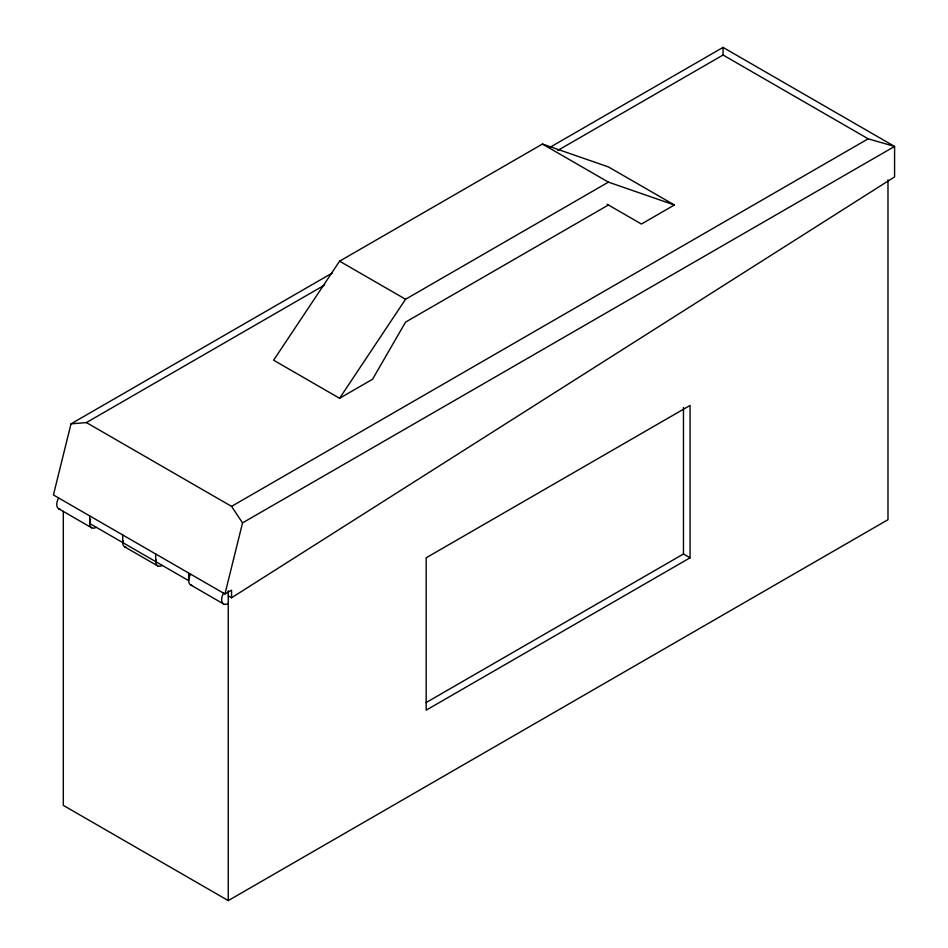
<?xml version="1.0" encoding="UTF-8"?>
<svg xmlns="http://www.w3.org/2000/svg" width="948" height="948" viewBox="0 0 948 948"><rect width="100%" height="100%" fill="white"/><g stroke="black" fill="none" stroke-linecap="round" stroke-linejoin="round"><path stroke-width="1.42" d="M332.345 272.977L71.017 423.851L53.42 494.951L224.949 593.981L231.549 590.166L231.549 597.785L228.255 595.889M224.949 593.981L242.546 522.881L894.58 146.43L894.58 176.909L231.549 597.785M607.147 204.258L641.405 224.036L674.395 204.993L608.415 166.907L542.446 144.049L339.585 261.174L273.605 360.204L339.585 398.29L372.564 379.247L405.554 322.119L608.415 204.993M339.585 398.29L405.554 299.26L608.415 182.135L674.395 204.993M550.113 147.248L723.051 47.4L894.58 146.43L868.19 138.811L723.051 55.02L557.803 150.424M71.017 423.851L86.41 422.583L324.666 285.016M86.41 422.583L231.549 506.374L868.19 138.811M425.972 702.646L683.461 553.988L690.061 557.803L690.061 405.436L426.173 557.791L426.173 710.159L690.061 557.803M63.315 511.233L63.315 805.373L228.255 900.6L887.98 519.705L887.98 179.859M542.446 144.049L608.415 182.135M339.585 261.174L405.554 299.26M58.658 508.744L91.636 527.787M124.626 546.83L157.617 565.873M190.595 584.916L223.586 603.959M231.549 506.374L242.546 522.881M723.051 47.4L723.051 55.02M683.461 407.545L683.461 553.988M228.255 590.805L228.255 900.6M188.664 573.03L188.664 580.65L89.705 523.509L89.705 515.902M155.685 553.988L155.685 561.607M122.695 534.945L122.695 542.564M228.255 603.497A9.326 5.392 -60 0 1 222.152 602.312A9.326 5.392 -60 0 1 223.586 593.187M60.02 509.159A9.326 5.392 -60 0 1 58.658 497.973M96.305 527.325A9.326 5.392 -60 0 1 90.593 519.196M125.989 547.257A9.326 5.392 -60 0 1 122.92 540.455M162.274 565.411A9.326 5.392 -60 0 1 155.91 559.498M191.97 585.343A9.326 5.392 -60 0 1 190.595 574.144"/></g></svg>
